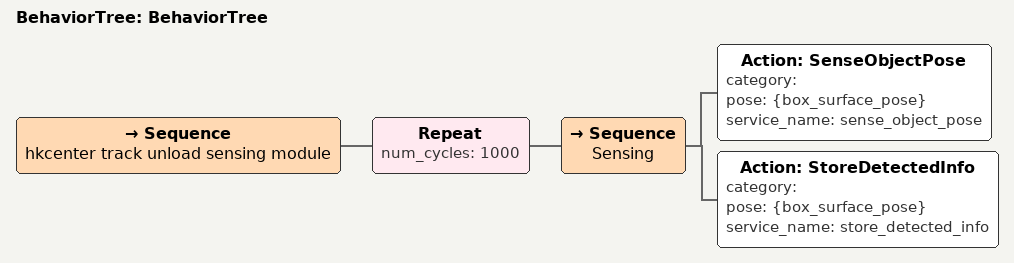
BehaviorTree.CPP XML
<?xml version="1.0"?>
<root main_tree_to_execute="BehaviorTree">
    <BehaviorTree ID="BehaviorTree">
        <Sequence name="hkcenter track unload sensing module">
            <Repeat num_cycles="1000">
                <Sequence name="Sensing">
                    <Action ID="SenseObjectPose" category="" pose="{box_surface_pose}" service_name="sense_object_pose"/>
                    <Action ID="StoreDetectedInfo" category="" pose="{box_surface_pose}" service_name="store_detected_info"/>
                </Sequence>
            </Repeat>
        </Sequence>
    </BehaviorTree>
</root>
